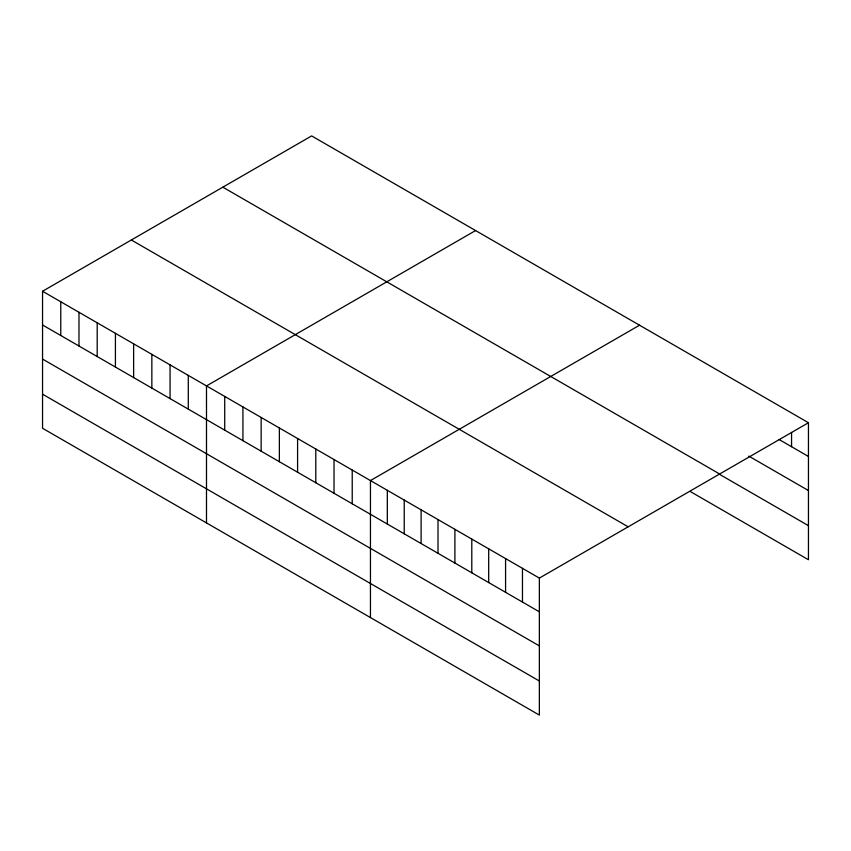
<?xml version="1.0" encoding="UTF-8"?>
<svg xmlns="http://www.w3.org/2000/svg" width="851" height="851" viewBox="0 0 851 851"><rect width="100%" height="100%" fill="white"/><g stroke="black" fill="none" stroke-linecap="round" stroke-linejoin="round"><path stroke-width="1.28" d="M42.55 291.255L539.364 578.095L539.364 715.095L42.55 428.266L42.55 291.255L311.636 135.905L808.45 422.734L808.45 559.745L690.204 491.474M475.581 230.557L206.495 385.918L206.495 522.918M639.537 325.21L370.451 480.57L370.451 617.571M539.364 578.095L808.45 422.734M779.176 439.563L808.45 456.466M748.763 456.083L808.45 490.548M222.834 187.167L719.648 473.996M718.361 473.645L808.45 525.663M131.352 239.993L628.166 526.822M42.55 324.986L539.364 611.816M42.55 359.069L539.364 645.898M42.55 394.183L539.364 681.013M791.558 432.436L791.558 446.711M522.471 568.34L522.471 602.072M505.579 558.586L505.579 592.317M488.687 548.831L488.687 582.563M471.794 539.077L471.794 572.808M454.902 529.333L454.902 563.054M438.01 519.578L438.01 553.31M421.117 509.823L421.117 543.555M404.225 500.069L404.225 533.8M387.333 490.325L387.333 524.046M352.229 470.05L352.229 503.781M334.017 459.529L334.017 493.261M315.795 449.02L315.795 482.74M297.584 438.499L297.584 472.231M279.362 427.979L279.362 461.71M261.151 417.469L261.151 451.19M242.929 406.948L242.929 440.68M224.717 396.428L224.717 430.159M188.284 375.397L188.284 409.129M170.062 364.877L170.062 398.608M151.85 354.356L151.85 388.088M133.628 343.847L133.628 377.578M115.417 333.326L115.417 367.058M97.195 322.806L97.195 356.537M78.983 312.296L78.983 346.027M60.761 301.775L60.761 335.507"/></g></svg>
